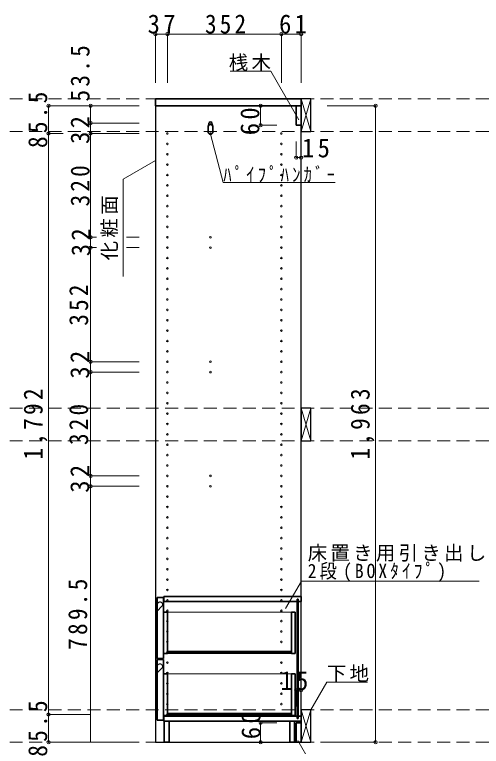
# Model space of a CAD drawing. Units: millimetres at full size, sheet at 1:20. Extents: x -3922 to 3878, y -2932 to 2722.
# Drawn here: x 397 to 1838, y -1724 to 533 of the extents above; entities that cross this region are included whole.
import ezdxf

# ---------------------------------------------------------------- set-up
doc = ezdxf.new("R2010")
doc.units = ezdxf.units.MM
doc.header["$LTSCALE"] = 20
doc.header["$PDMODE"] = 32
doc.header["$PDSIZE"] = 10
doc.linetypes.add('DASHED1', pattern=[1.8, 1.2, -0.6])
doc.linetypes.add('DASHED2', pattern=[3, 2, -1])
for name, color, linetype, lineweight in [('0-2_本体', 2, 'Continuous', 35), ('0-5_側板', 4, 'Continuous', 9), ('0-6_ﾊﾟｲﾌﾟﾊﾝｶﾞｰ', 7, 'Continuous', 18), ('0-7_桟木・巾木', 2, 'Continuous', 35), ('0-8_引き出し', 3, 'Continuous', 25), ('0-A_文字', 7, 'Continuous', 18), ('0-B_寸法', 7, 'Continuous', 9)]:
    doc.layers.add(name, color=color, linetype=linetype, lineweight=lineweight)
doc.styles.add('ＭＳ ゴシック', font='')
doc.styles.get('ＭＳ ゴシック').set_extended_font_data('MS Gothic')

msp = doc.modelspace()

# ---------------------------------------------------------------- linework, layer by layer
at = {"layer": '0-2_本体'}
for p, q in [((831.42, 272.73), (1281.42, 272.73)), ((1281.42, 272.73), (1281.42, 251.73))]:
    msp.add_line(p, q, dxfattribs=at)
msp.add_lwpolyline([(1281.42, 251.73), (831.42, 251.73), (831.42, 272.73)], dxfattribs=at)
at = {"layer": '0-5_側板', "color": 3, "lineweight": 25}
for p, q in [((1281.42, 251.73), (831.42, 251.73)), ((1281.42, -1711.27), (1281.42, 251.73))]:
    msp.add_line(p, q, dxfattribs=at)
msp.add_lwpolyline([(831.42, 251.73), (831.42, -1711.27), (1281.42, -1711.27)], dxfattribs=at)
at = {"layer": '0-5_側板'}
for centre in [(1001.42, 198.23), (868.42, 166.23), (1001.42, 166.23), (1220.42, 166.23), (868.42, 134.23), (1220.42, 134.23), (868.42, 102.23), (1220.42, 102.23), (868.42, 70.23), (1220.42, 70.23), (868.42, 38.23), (1220.42, 38.23), (868.42, 6.23), (1220.42, 6.23), (868.42, -25.77), (1220.42, -25.77), (868.42, -57.77), (1220.42, -57.77), (868.42, -89.77), (1220.42, -89.77), (868.42, -121.77), (1220.42, -121.77), (868.42, -153.77), (1001.42, -153.77), (1220.42, -153.77), (868.42, -185.77), (1001.42, -185.77), (1220.42, -185.77), (868.42, -217.77), (1220.42, -217.77), (868.42, -249.77), (1220.42, -249.77), (868.42, -281.77), (1220.42, -281.77), (868.42, -313.77), (1220.42, -313.77), (868.42, -345.77), (1220.42, -345.77), (868.42, -377.77), (1220.42, -377.77), (868.42, -409.77), (1220.42, -409.77), (868.42, -441.77), (1220.42, -441.77), (868.42, -473.77), (1220.42, -473.77), (868.42, -505.77), (1220.42, -505.77), (868.42, -537.77), (1001.42, -537.77), (1220.42, -537.77), (868.42, -569.77), (1001.42, -569.77), (1220.42, -569.77), (868.42, -601.77), (1220.42, -601.77), (868.42, -633.77), (1220.42, -633.77), (868.42, -665.77), (1220.42, -665.77), (868.42, -697.77), (1220.42, -697.77), (868.42, -729.77), (1220.42, -729.77), (868.42, -761.77), (1220.42, -761.77), (868.42, -793.77), (1220.42, -793.77), (868.42, -825.77), (1220.42, -825.77), (868.42, -857.77), (1220.42, -857.77), (868.42, -889.77), (1001.42, -889.77), (1220.42, -889.77), (868.42, -921.77), (1001.42, -921.77), (1220.42, -921.77), (868.42, -953.77), (1220.42, -953.77), (868.42, -985.77), (1220.42, -985.77), (868.42, -1017.77), (1220.42, -1017.77), (868.42, -1049.77), (1220.42, -1049.77), (868.42, -1081.77), (1220.42, -1081.77), (868.42, -1113.77), (1220.42, -1113.77), (868.42, -1145.77), (1220.42, -1145.77), (868.42, -1177.77), (1220.42, -1177.77), (868.42, -1209.77), (1220.42, -1209.77), (868.42, -1241.77), (1220.42, -1241.77), (868.42, -1273.77), (1220.42, -1273.77), (868.42, -1305.77), (1220.42, -1305.77), (868.42, -1337.77), (1220.42, -1337.77), (868.42, -1369.77), (1220.42, -1369.77), (868.42, -1401.77), (1220.42, -1401.77), (868.42, -1433.77), (1220.42, -1433.77), (868.42, -1465.77), (1220.42, -1465.77), (868.42, -1497.77), (1220.42, -1497.77), (868.42, -1529.77), (1220.42, -1529.77), (868.42, -1561.77), (1220.42, -1561.77), (868.42, -1593.77), (1220.42, -1593.77), (868.42, -1625.77), (1220.42, -1625.77)]:
    msp.add_circle(centre, 2.5, dxfattribs=at)
at = {"layer": '0-6_ﾊﾟｲﾌﾟﾊﾝｶﾞｰ', "color": 2, "lineweight": 35}
for p, q in [((993.92, 186.23), (993.92, 171.23)), ((1008.92, 186.23), (1008.92, 171.23))]:
    msp.add_line(p, q, dxfattribs=at)
at = {"layer": '0-6_ﾊﾟｲﾌﾟﾊﾝｶﾞｰ'}
for centre, radius, start, end in [((1001.42, 198.23), 5.5, 0, 180), ((1040.02, 184.72), 46.13, 162.96035, 178.115), ((962.82, 184.72), 46.13, 1.885, 17.03965)]:
    msp.add_arc(centre, radius, start, end, dxfattribs=at)
at = {"layer": '0-6_ﾊﾟｲﾌﾟﾊﾝｶﾞｰ', "color": 2, "lineweight": 35}
for centre, start, end in [((1001.42, 186.23), 0, 180), ((1001.42, 171.23), 180, 0)]:
    msp.add_arc(centre, 7.5, start, end, dxfattribs=at)
at = {"layer": '0-7_桟木・巾木'}
for p, q in [((1281.42, 251.73), (1266.42, 251.73)), ((1266.42, 191.73), (1266.42, 251.73)), ((1281.42, 251.73), (1281.42, 191.73)), ((1266.42, -1651.27), (1281.42, -1651.27)), ((1281.42, -1651.27), (1281.42, -1711.27))]:
    msp.add_line(p, q, dxfattribs=at)
for points in [[(1281.42, 191.73), (1269.92, 191.73), (1266.42, 191.73)], [(1281.42, -1711.27), (1266.42, -1711.27), (1266.42, -1651.27)]]:
    msp.add_lwpolyline(points, dxfattribs=at)
at = {"layer": '0-8_引き出し'}
for p, q in [((1281.42, 272.73), (1281.42, 172.73)), ((1311.42, 272.73), (1281.42, 272.73)), ((1311.42, 172.73), (1311.42, 272.73)), ((1281.42, 172.73), (1311.42, 172.73)), ((1281.42, -681.27), (1281.42, -781.27)), ((1311.42, -681.27), (1281.42, -681.27)), ((1311.42, -781.27), (1311.42, -681.27)), ((1281.42, -781.27), (1311.42, -781.27)), ((1281.42, -1611.27), (1281.42, -1711.27)), ((1311.42, -1611.27), (1281.42, -1611.27)), ((1311.42, -1711.27), (1311.42, -1611.27)), ((1281.42, -1711.27), (1311.42, -1711.27))]:
    msp.add_line(p, q, dxfattribs=at)
at = {"layer": '0-8_引き出し', "color": 7, "lineweight": 18}
for p, q in [((1281.42, 172.73), (1311.42, 272.73)), ((1281.42, 272.73), (1311.42, 172.73)), ((1281.42, -781.27), (1311.42, -681.27)), ((1281.42, -681.27), (1311.42, -781.27)), ((1281.42, -1631.27), (1281.42, -1277.27)), ((868.42, -1309.77), (1251.26, -1309.77)), ((868.42, -1437.77), (1251.42, -1437.77)), ((868.42, -1500.77), (1251.26, -1500.77)), ((1281.42, -1711.27), (1311.42, -1611.27)), ((1281.42, -1611.27), (1311.42, -1711.27)), ((868.42, -1628.77), (1251.42, -1628.77)), ((873.42, -1711.27), (1246.42, -1711.27))]:
    msp.add_line(p, q, dxfattribs=at)
at = {"layer": '0-8_引き出し', "color": 2, "lineweight": 35}
for p, q in [((857.42, -1262.27), (857.42, -1277.27)), ((1281.42, -1262.27), (857.42, -1262.27)), ((1281.42, -1277.27), (1281.42, -1262.27)), ((836.42, -1264.77), (856.42, -1264.77)), ((856.42, -1264.77), (856.42, -1452.77)), ((1269.42, -1277.27), (857.42, -1277.27)), ((1272.42, -1270.27), (1269.42, -1270.27)), ((1269.42, -1638.27), (1269.42, -1270.27)), ((1272.42, -1638.27), (1272.42, -1270.27)), ((1281.42, -1277.27), (1272.42, -1277.27)), ((1251.42, -1309.77), (1263.42, -1309.77)), ((1251.42, -1309.77), (1251.42, -1437.77)), ((1263.42, -1309.77), (1263.42, -1437.77)), ((856.42, -1437.77), (868.42, -1437.77)), ((1251.42, -1431.27), (868.42, -1431.27)), ((1251.42, -1434.27), (868.42, -1434.27)), ((1263.42, -1437.77), (1251.42, -1437.77)), ((836.42, -1455.77), (856.42, -1455.77)), ((836.42, -1455.77), (836.42, -1643.77)), ((856.42, -1455.77), (856.42, -1643.77)), ((1251.42, -1500.77), (1263.42, -1500.77)), ((1251.42, -1500.77), (1251.42, -1628.77)), ((1263.42, -1500.77), (1263.42, -1628.77)), ((1251.42, -1622.27), (868.42, -1622.27)), ((836.42, -1643.77), (856.42, -1643.77)), ((856.42, -1628.77), (868.42, -1628.77)), ((857.42, -1631.27), (857.42, -1646.27)), ((857.42, -1631.27), (1269.42, -1631.27)), ((857.42, -1646.27), (1281.42, -1646.27)), ((1251.42, -1625.27), (868.42, -1625.27)), ((1263.42, -1628.77), (1251.42, -1628.77)), ((1269.42, -1638.27), (1272.42, -1638.27)), ((1272.42, -1631.27), (1281.42, -1631.27)), ((1281.42, -1631.27), (1281.42, -1646.27))]:
    msp.add_line(p, q, dxfattribs=at)
at = {"layer": '0-8_引き出し', "color": 7, "linetype": 'DASHED1', "lineweight": 18}
for p, q in [((840.12, -1281.07), (836.42, -1284.77)), ((851.12, -1292.07), (836.42, -1306.77)), ((1251.26, -1309.77), (1263.42, -1309.77)), ((840.12, -1472.07), (836.42, -1475.77)), ((851.12, -1483.07), (836.42, -1497.77)), ((1251.26, -1500.77), (1263.42, -1500.77))]:
    msp.add_line(p, q, dxfattribs=at)
at = {"layer": '0-8_引き出し', "color": 2, "lineweight": 35}
for points in [[(836.42, -1264.77), (836.42, -1452.77), (856.42, -1452.77)], [(856.42, -1309.77), (868.42, -1309.77), (868.42, -1437.77)], [(856.42, -1500.77), (868.42, -1500.77), (868.42, -1628.77)], [(873.42, -1646.27), (873.42, -1711.27), (858.42, -1711.27), (858.42, -1646.27)], [(1261.42, -1646.27), (1261.42, -1711.27), (1246.42, -1711.27), (1246.42, -1646.27)]]:
    msp.add_lwpolyline(points, dxfattribs=at)
at = {"layer": '0-8_引き出し', "color": 7, "linetype": 'DASHED1', "lineweight": 18}
for centre in [(845.62, -1286.57), (845.62, -1477.57)]:
    msp.add_arc(centre, 7.8, 315, 135, dxfattribs=at)
at = {"layer": '0-A_文字'}
for p, q in [((1041.16, 15.43), (1001.42, 163.73)), ((831.42, 82.66), (731.42, 24.93)), ((731.42, -275.07), (731.42, 24.93)), ((1041.16, 15.43), (1386.16, 15.43)), ((1233.71, -1299.06), (1282.46, -1214.62)), ((1282.46, -1214.62), (1831.43, -1214.62)), ((1271.33, -1706.04), (1356.2, -1853.04))]:
    msp.add_line(p, q, dxfattribs=at)
for points in [[(1274.75, 208.2), (1188.07, 358.32), (1062.05, 358.32)], [(1311.42, -1611.27), (1360.84, -1525.68), (1486.86, -1525.68)]]:
    msp.add_lwpolyline(points, dxfattribs=at)
at = {"layer": '0-B_寸法', "color": 4}
for p, q in [((831.42, 472.73), (831.42, 322.73)), ((831.42, 472.73), (1281.42, 472.73)), ((868.42, 472.73), (868.42, 322.73)), ((1220.42, 472.73), (1220.42, 322.73)), ((1281.42, 472.73), (1281.42, 322.73)), ((501.42, 251.73), (501.42, -1711.27)), ((501.42, 251.73), (631.42, 251.73)), ((631.42, 251.73), (631.42, 198.23)), ((781.42, 251.73), (631.42, 251.73)), ((1156.42, 251.73), (1156.42, 191.73)), ((1156.42, 251.73), (1206.42, 251.73)), ((1511.42, 251.73), (1361.42, 251.73)), ((1511.42, 251.73), (1511.42, -1711.27)), ((631.42, 198.23), (631.42, 166.23)), ((781.42, 198.23), (631.42, 198.23)), ((1156.42, 191.73), (1206.42, 191.73)), ((501.42, 166.23), (546.43, 166.23)), ((631.42, 166.23), (631.42, -153.77)), ((781.42, 166.23), (631.42, 166.23)), ((1266.42, 91.73), (1266.42, 141.73)), ((1281.42, 91.73), (1281.42, 141.73)), ((1266.42, 91.73), (1281.42, 91.73)), ((631.42, -153.77), (631.42, -185.77)), ((649.91, -153.77), (631.42, -153.77)), ((781.42, -153.77), (741.67, -153.77)), ((631.42, -185.77), (631.42, -537.77)), ((649.91, -185.77), (631.42, -185.77)), ((781.42, -185.77), (741.67, -185.77)), ((631.42, -537.77), (631.42, -569.77)), ((781.42, -537.77), (631.42, -537.77)), ((631.42, -569.77), (631.42, -889.77)), ((781.42, -569.77), (631.42, -569.77)), ((631.42, -889.77), (631.42, -921.77)), ((781.42, -889.77), (631.42, -889.77)), ((781.42, -921.77), (631.42, -921.77)), ((631.42, -1711.27), (631.42, -921.77)), ((1266.42, -1551.27), (1281.42, -1551.27)), ((1266.42, -1551.27), (1266.42, -1601.27)), ((1281.42, -1551.27), (1281.42, -1601.27)), ((501.42, -1625.77), (631.42, -1625.77)), ((1156.42, -1651.27), (1156.42, -1711.27)), ((1156.42, -1651.27), (1206.42, -1651.27)), ((501.42, -1711.27), (631.42, -1711.27)), ((631.42, -1711.27), (781.42, -1711.27)), ((1156.42, -1711.27), (1206.42, -1711.27)), ((1511.42, -1711.27), (1361.42, -1711.27))]:
    msp.add_line(p, q, dxfattribs=at)
at = {"layer": '0-B_寸法', "color": 4, "linetype": 'DASHED2'}
for p, q in [((2701.42, 272.73), (-2897.58, 272.73)), ((2701.42, 172.73), (-2897.58, 172.73)), ((2701.42, -681.27), (-2897.58, -681.27)), ((2701.42, -781.27), (-2897.58, -781.27)), ((2701.42, -1611.27), (-2897.58, -1611.27)), ((2701.42, -1711.27), (-2897.58, -1711.27))]:
    msp.add_line(p, q, dxfattribs=at)
at = {"layer": '0-B_寸法'}
for p in [(831.42, 472.73), (868.42, 472.73), (1220.42, 472.73), (1281.42, 472.73), (501.42, 251.73), (631.42, 251.73), (1156.42, 251.73), (1511.42, 251.73), (631.42, 198.23), (1156.42, 191.73), (501.42, 166.23), (631.42, 166.23), (1266.42, 91.73), (1281.42, 91.73), (631.42, -153.77), (631.42, -185.77), (631.42, -537.77), (631.42, -569.77), (631.42, -889.77), (631.42, -921.77), (1266.42, -1551.27), (1281.42, -1551.27), (501.42, -1625.77), (1156.42, -1651.27), (501.42, -1711.27), (1156.42, -1711.27), (1511.42, -1711.27)]:
    msp.add_point(p, dxfattribs=at)

# ---------------------------------------------------------------- texts
at = {"layer": '0-A_文字', "char_height": 43.99, "attachment_point": 7, "style": 'ＭＳ ゴシック'}
for s, insert in [('\\T1.17;桟木', (1058.07, 358.32)), ('\\T1.39;\\W0.85;ﾊﾟｲﾌﾟﾊﾝｶﾞｰ', (1041.16, 15.43)), ('\\T1.17;床置き用引き出し', (1301.81, -1154.42)), ('\\T1.35;\\W0.9;2段(BOXﾀｲﾌﾟ)', (1301.81, -1216.7)), ('\\T1.17;下地', (1360.84, -1525.68))]:
    msp.add_mtext(s, dxfattribs=dict(at, insert=insert))
at = {"layer": '0-A_文字', "insert": (716.42, -225.07), "char_height": 43.99, "attachment_point": 7, "rotation": 90, "style": 'ＭＳ ゴシック'}
msp.add_mtext('\\T1.17;化粧面', dxfattribs=at)
at = {"layer": '0-B_寸法', "char_height": 58.65, "attachment_point": 7, "style": 'ＭＳ ゴシック'}
for s, insert in [('\\T1.27;\\W0.95;37', (807.42, 473.94)), ('\\T1.27;\\W0.9;352', (984.42, 473.94)), ('\\T1.27;\\W0.95;61', (1213.42, 473.94)), ('\\T1.27;\\W0.95;15', (1284.31, 91.73)), ('\\T1.27;\\W0.95;15', (1217.58, -1551.27))]:
    msp.add_mtext(s, dxfattribs=dict(at, insert=insert))
at = {"layer": '0-B_寸法', "char_height": 58.65, "attachment_point": 7, "rotation": 90, "style": 'ＭＳ ゴシック'}
for s, insert in [('\\T1.28;\\W0.9;53.5', (628.81, 264.81)), ('\\T1.28;\\W0.9;85.5', (498.1, 121.48)), ('\\T1.27;\\W0.95;60', (1153.22, 160.86)), ('\\T1.27;\\W0.95;32', (628.81, 134.1)), ('\\T1.27;\\W0.9;320', (628.81, -58.77)), ('\\T1.27;\\W0.95;32', (631.42, -212.27)), ('\\T1.27;\\W0.9;352', (624.51, -426.77)), ('\\T1.27;\\W0.95;32', (627.91, -589.89)), ('\\T1.28;\\W0.9;1,792', (498.1, -839.77)), ('\\T1.28;\\W0.9;1,963', (1508.1, -839.77)), ('\\T1.27;\\W0.9;320', (624.51, -794.77)), ('\\T1.27;\\W0.95;32', (627.91, -941.89)), ('\\T1.28;\\W0.9;789.5', (621.42, -1426.52)), ('\\T1.28;\\W0.9;85.5', (498.1, -1756.02)), ('\\T1.27;\\W0.95;60', (1156.42, -1702.05))]:
    msp.add_mtext(s, dxfattribs=dict(at, insert=insert))

doc.saveas('drawing.dxf')
